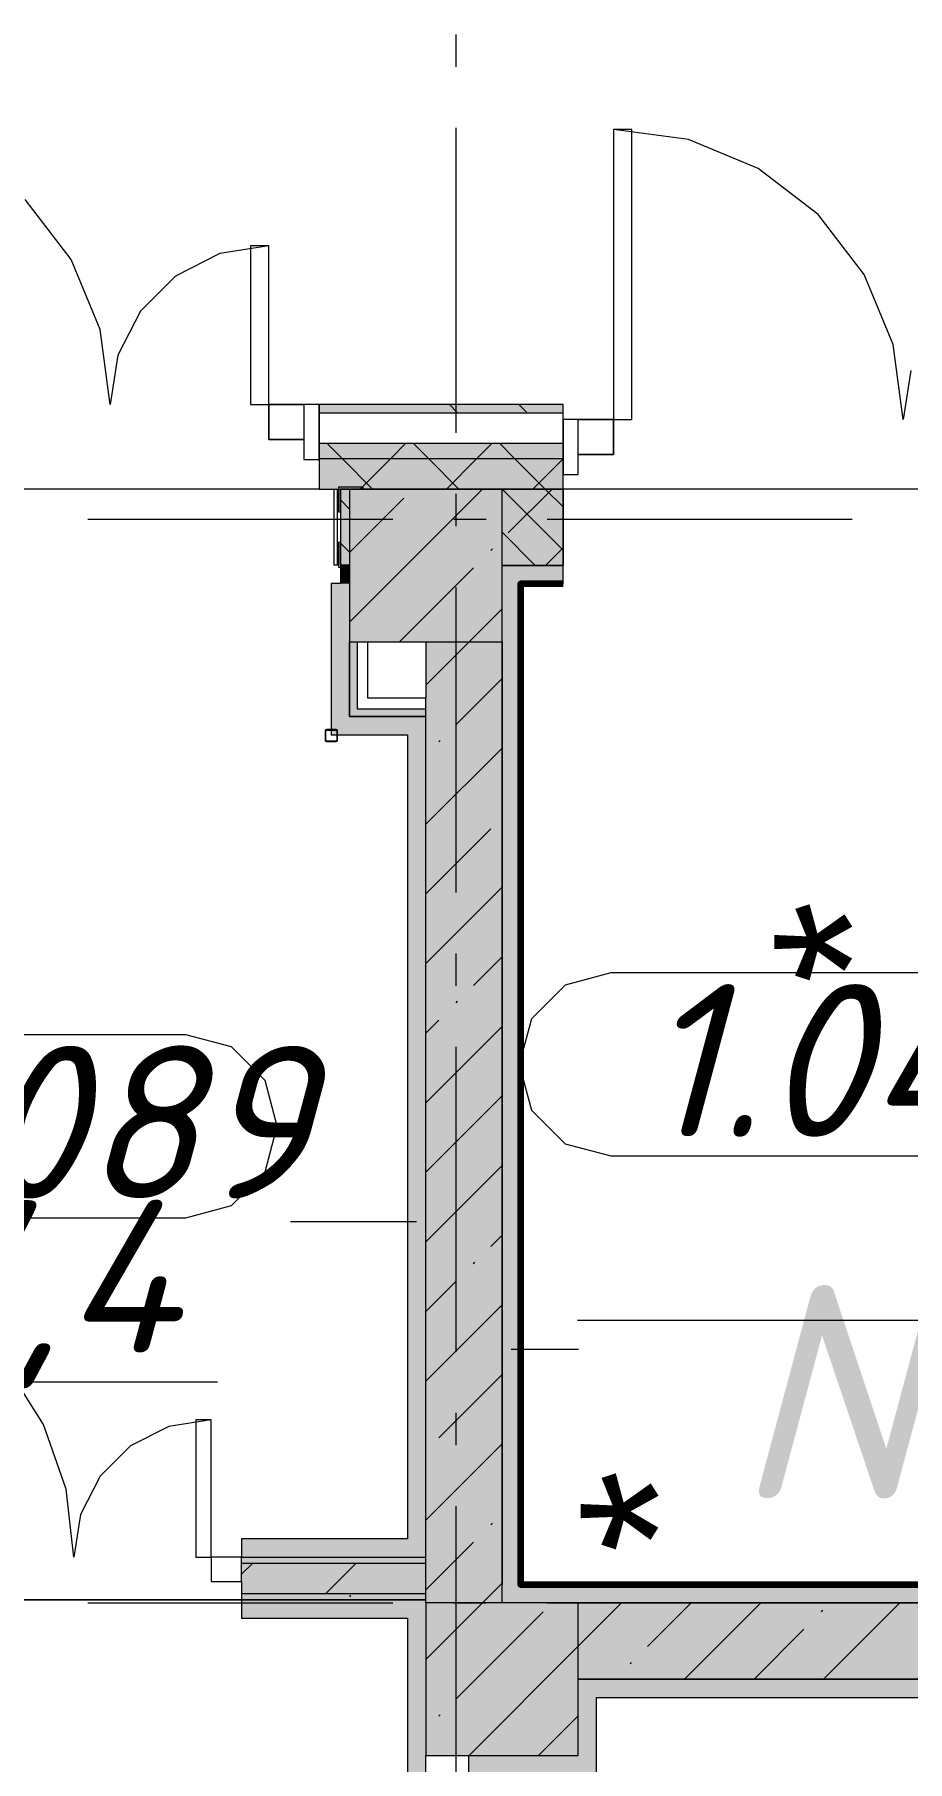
# Model space of a CAD drawing. Header units: millimetres. Extents: x -537608 to 253996, y -217170 to 186033.
# Drawn here: x -273809 to -270947, y -128570 to -122910 of the extents above; entities that cross this region are included whole.
import ezdxf

# ---------------------------------------------------------------- set-up
doc = ezdxf.new("R2010")
doc.units = ezdxf.units.MM
doc.layers.add('16) Лак 1.6м', color=160, linetype='Continuous', lineweight=90)
doc.layers.add('PDF _Геометрия', color=7, linetype='Continuous')
doc.layers.add('PDF _Текст', color=7, linetype='Continuous')
doc.layers.add('PDF _Сплошная заливка', color=7, linetype='Continuous', true_color=0xffffff)
doc.styles.add('PDF GOST-Common', font='arial.ttf')
doc.styles.add('PDF ISOCPEUR Italic', font='isocpeui.ttf')

msp = doc.modelspace()

# ---------------------------------------------------------------- hatches: boundary and pattern name
at = {"layer": 'PDF _Сплошная заливка', "transparency": 33554559}
h = msp.add_hatch(color=256, dxfattribs=at)
h.paths.add_polyline_path([(-264276.1645, -124149.6224), (-264276.1645, -124122.6244), (-268486.1663, -124122.6244), (-268486.1663, -124149.6224), (-264352.5922, -124149.6224)], flags=0)
h.paths.add_polyline_path([(-270276.1674, -124149.6224), (-269776.1673, -124149.6224), (-269776.1673, -124122.6244), (-270276.1674, -124122.6244)], flags=0)
h.paths.add_polyline_path([(-272363.6508, -124149.6224), (-272076.1667, -124149.6224), (-272076.1667, -124122.6244), (-272876.1681, -124122.6244), (-272876.1681, -124149.6224)], flags=0)
h.paths.add_polyline_path([(-275106.1685, -124149.6224), (-274676.1696, -124149.6224), (-274676.1696, -124122.6244), (-275106.1685, -124122.6244)], flags=0)
h.paths.add_polyline_path([(-276579.9974, -124149.6224), (-276396.1695, -124149.6224), (-276396.1695, -124122.6244), (-276766.1698, -124122.6244), (-276766.1698, -124149.6224)], flags=0)
h = msp.add_hatch(color=256, dxfattribs=at)
h.paths.add_polyline_path([(-264426.1641, -124299.6231), (-264426.1641, -124249.6228), (-268486.1663, -124249.6228), (-268486.1663, -124299.6231), (-264526.1645, -124299.6231)], flags=0)
h.paths.add_polyline_path([(-272363.6508, -124299.6231), (-272076.1667, -124299.6231), (-272076.1667, -124249.6228), (-272876.1681, -124249.6228), (-272876.1681, -124299.6231)], flags=0)
h.paths.add_polyline_path([(-270276.1674, -124299.6231), (-269776.1673, -124299.6231), (-269776.1673, -124249.6228), (-270276.1674, -124249.6228)], flags=0)
h.paths.add_polyline_path([(-274676.1696, -124299.6231), (-274676.1696, -124249.6228), (-275106.1685, -124249.6228), (-275106.1685, -124299.6231), (-274893.4588, -124299.6231)], flags=0)
h.paths.add_polyline_path([(-276396.1695, -124299.6231), (-276396.1695, -124249.6228), (-276766.1698, -124249.6228), (-276766.1698, -124299.6231), (-276579.9974, -124299.6231)], flags=0)
h = msp.add_hatch(color=256, dxfattribs=at)
h.paths.add_polyline_path([(-264526.1645, -124399.6235), (-264526.1645, -124299.6231), (-268486.1663, -124299.6231), (-268486.1663, -124399.6235), (-264774.2269, -124399.6235)], flags=0)
h.paths.add_polyline_path([(-270276.1674, -124399.6235), (-269776.1673, -124399.6235), (-269776.1673, -124299.6231), (-270276.1674, -124299.6231)], flags=0)
h.paths.add_polyline_path([(-272076.1667, -124399.6235), (-272076.1667, -124299.6231), (-272876.1681, -124299.6231), (-272876.1681, -124399.6235), (-272363.6508, -124399.6235)], flags=0)
h.paths.add_polyline_path([(-276766.1698, -124399.6235), (-276396.1695, -124399.6235), (-276396.1695, -124299.6231), (-276766.1698, -124299.6231)], flags=0)
h.paths.add_polyline_path([(-274893.4588, -124399.6235), (-274676.1696, -124399.6235), (-274676.1696, -124299.6231), (-275106.1685, -124299.6231), (-275106.1685, -124399.6235)], flags=0)
h = msp.add_hatch(color=256, dxfattribs=at)
h.paths.add_polyline_path([(-274950.1525, -124649.6246), (-274726.1677, -124649.6246), (-274726.1677, -124399.6235), (-275037.6528, -124399.6235), (-275037.6528, -124649.6246), (-274970.1513, -124649.6246)], flags=0)
h.paths.add_polyline_path([(-272806.1669, -124649.6246), (-272776.1677, -124649.6246), (-272776.1677, -124399.6235), (-272806.1669, -124399.9723)], flags=0)
h.paths.add_polyline_path([(-279721.154, -124649.6246), (-277026.1692, -124649.6246), (-277026.1692, -124399.6235), (-280021.1704, -124399.6235), (-280021.1704, -124649.6246), (-279953.0747, -124649.6246)], flags=0)
h.paths.add_polyline_path([(-276526.1692, -124649.6246), (-276447.6531, -124649.6246), (-276447.6531, -124399.6235), (-276526.1692, -124399.6235)], flags=0)
h.paths.add_polyline_path([(-282061.2479, -124649.6246), (-281841.1708, -124649.6246), (-281841.1708, -124399.6235), (-282916.1712, -124399.6235), (-282916.1712, -124649.6246), (-282876.1715, -124649.6246), (-282876.1715, -124399.9723), (-282376.1714, -124399.9723), (-282376.1714, -124649.6246), (-282316.1707, -124649.6246)], flags=0)
h.paths.add_polyline_path([(-286796.3468, -124649.6246), (-284736.1715, -124649.6246), (-284736.1715, -124399.6235), (-288436.1728, -124399.6235), (-288436.1728, -124649.6246), (-288276.1738, -124649.6246), (-288276.1738, -124399.9723), (-287776.1737, -124399.9723), (-287776.1737, -124649.6246), (-287542.4985, -124649.6246)], flags=0)
h.paths.add_polyline_path([(-288471.1733, -124649.6246), (-288471.1733, -124399.6235), (-288706.1727, -124399.6235), (-288706.1727, -124649.6246), (-288496.1734, -124649.6246)], flags=0)
h.paths.add_polyline_path([(-291076.1754, -124649.6246), (-291026.1752, -124649.6246), (-291026.1752, -124399.6235), (-291076.1754, -124399.6235)], flags=0)
h.paths.add_polyline_path([(-291876.1747, -124649.6246), (-291876.1747, -124399.6235), (-296576.1782, -124399.6235), (-296576.1782, -124649.6246), (-292602.1144, -124649.6246)], flags=0)
h.paths.add_polyline_path([(-297076.1761, -124649.6246), (-297076.1761, -124399.6235), (-302526.1787, -124399.6235), (-302526.1787, -124649.6246), (-299348.2668, -124649.6246)], flags=0)
h.paths.add_polyline_path([(-303026.1809, -124649.6246), (-303026.1809, -124399.6235), (-308526.1794, -124399.6235), (-308526.1794, -124649.6246), (-306094.4213, -124649.6246)], flags=0)
h.paths.add_polyline_path([(-309026.1817, -124649.6246), (-309026.1817, -124399.6235), (-314776.1856, -124399.6235), (-314776.1856, -124649.6246), (-309467.4986, -124649.6246)], flags=0)
for points in [[(-272276.1676, -124899.9701), (-272276.1676, -124399.9723), (-272776.1677, -124399.9723), (-272776.1677, -124899.9701), (-272363.6508, -124899.9701)], [(-272276.1676, -128049.9712), (-272276.1676, -124899.9701), (-272526.1687, -124899.9701), (-272526.1687, -128049.9712), (-272363.6508, -128049.9712)], [(-272026.1687, -128549.9734), (-272026.1687, -128049.9712), (-272526.1687, -128049.9712), (-272526.1687, -128549.9734), (-272363.6508, -128549.9734)], [(-265026.1651, -128299.9723), (-265026.1651, -128049.9712), (-272026.1687, -128049.9712), (-272026.1687, -128299.9723), (-265617.4963, -128299.9723)]]:
    msp.add_hatch(color=256, dxfattribs=at).paths.add_polyline_path(points)
h = msp.add_hatch(color=256, dxfattribs=at)
h.paths.add_polyline_path([(-264774.2269, -124649.969), (-264526.1645, -124649.969), (-264526.1645, -124399.9723), (-268486.1663, -124399.9723), (-268486.1663, -124649.969), (-264776.1645, -124649.969)], flags=0)
h.paths.add_polyline_path([(-269981.1674, -124649.969), (-269776.1673, -124649.969), (-269776.1673, -124399.9723), (-270276.1674, -124399.9723), (-270276.1674, -124649.969), (-270231.1663, -124649.969)], flags=0)
h.paths.add_polyline_path([(-272076.1667, -124649.969), (-272076.1667, -124399.9723), (-272276.1676, -124399.9723), (-272276.1676, -124649.969)], flags=0)
at = {"layer": 'PDF _Сплошная заливка', "true_color": 0x56bc34, "transparency": 33554559}
h = msp.add_hatch(color=85, dxfattribs=at)
h.paths.add_polyline_path([(-270231.1663, -124709.9719), (-270231.1663, -124649.969), (-270276.1674, -124649.969), (-270276.1674, -124709.9719)], flags=0)
h.paths.add_polyline_path([(-272076.1667, -124709.9719), (-272076.1667, -124649.969), (-272276.1676, -124649.969), (-272276.1676, -124709.9719), (-272216.1669, -124709.9719)], flags=0)
at = {"layer": 'PDF _Сплошная заливка', "true_color": 0xfef929, "transparency": 33554559}
for points in [[(-272586.1672, -125205.3065), (-272526.1687, -125205.3065), (-272526.1687, -125145.3079), (-272776.1677, -125145.3079), (-272776.1677, -125205.3065)], [(-265617.4963, -128359.9708), (-265026.1651, -128359.9708), (-265026.1651, -128299.9723), (-272026.1687, -128299.9723), (-272026.1687, -128359.9708), (-267304.0349, -128359.9708)], [(-272026.1687, -128609.9719), (-271966.1679, -128609.9719), (-271966.1679, -128549.9734), (-272326.1679, -128549.9734), (-272326.1679, -128609.9719)]]:
    msp.add_hatch(color=2, dxfattribs=at).paths.add_polyline_path(points)
at = {"layer": 'PDF _Сплошная заливка', "transparency": 33554559}
h = msp.add_hatch(color=256, dxfattribs=at)
h.paths.add_polyline_path([(-272526.1687, -127919.9715), (-272526.1687, -127899.9705), (-273130.1673, -127899.9705), (-273130.1673, -127919.9715)], flags=0)
h.paths.add_polyline_path([(-274950.1525, -127919.9715), (-274950.1525, -127899.9705), (-275046.1527, -127899.9705), (-275046.1527, -127919.9715), (-275041.1514, -127919.9715)], flags=0)
h.paths.add_polyline_path([(-274850.152, -127919.9715), (-274780.1681, -127919.9715), (-274780.1681, -127899.9705), (-274850.152, -127899.9705)], flags=0)
h.paths.add_polyline_path([(-276201.1527, -127919.9715), (-276196.1514, -127919.9715), (-276196.1514, -127899.9705), (-276526.1692, -127899.9705), (-276526.1692, -127919.9715)], flags=0)
h = msp.add_hatch(color=256, dxfattribs=at)
h.paths.add_polyline_path([(-273130.1673, -128019.9719), (-272526.1687, -128019.9719), (-272526.1687, -127919.9715), (-273130.1673, -127919.9715), (-273130.1673, -127979.97)], flags=0)
h.paths.add_polyline_path([(-276196.1514, -128019.9719), (-276196.1514, -127919.9715), (-276526.1692, -127919.9715), (-276526.1692, -128019.9719)], flags=0)
h.paths.add_polyline_path([(-274780.1681, -128019.9719), (-274780.1681, -127919.9715), (-275046.1527, -127919.9715), (-275046.1527, -128019.9719), (-274893.4588, -128019.9719)], flags=0)
h = msp.add_hatch(color=256, dxfattribs=at)
h.paths.add_polyline_path([(-274780.1681, -128039.9728), (-274780.1681, -128019.9719), (-275046.1527, -128019.9719), (-275046.1527, -128039.9728), (-274893.4588, -128039.9728)], flags=0)
h.paths.add_polyline_path([(-272526.1687, -128039.9728), (-272526.1687, -128019.9719), (-273130.1673, -128019.9719), (-273130.1673, -128039.9728)], flags=0)
h.paths.add_polyline_path([(-276526.1692, -128039.9728), (-276196.1514, -128039.9728), (-276196.1514, -128019.9719), (-276526.1692, -128019.9719)], flags=0)
at = {"layer": 'PDF _Сплошная заливка', "true_color": 0x56bc34, "transparency": 33554559}
msp.add_hatch(color=85, dxfattribs=at).paths.add_polyline_path([(-265026.1651, -128049.9712), (-264836.1641, -128049.9712), (-264836.1641, -127989.9726), (-272276.1676, -127989.9726), (-272276.1676, -128049.9712), (-265617.4963, -128049.9712)])
at = {"layer": 'PDF _Сплошная заливка', "true_color": 0xfef929, "transparency": 33554559}
h = msp.add_hatch(color=2, dxfattribs=at)
h.paths.add_polyline_path([(-273130.1673, -128099.9714), (-272526.1687, -128099.9714), (-272526.1687, -128039.9728), (-273130.1673, -128039.9728)], flags=0)
h.paths.add_polyline_path([(-276196.1514, -128099.9714), (-276196.1514, -128047.9733), (-276201.1527, -128047.9733), (-276201.1527, -128039.9728), (-276466.1685, -128039.9728), (-276466.1685, -128099.9714), (-276201.1527, -128099.9714)], flags=0)
h.paths.add_polyline_path([(-275041.1514, -128099.9714), (-274780.1681, -128099.9714), (-274780.1681, -128039.9728), (-275041.1514, -128041.101), (-275041.1514, -128047.9733), (-275046.1527, -128047.9733), (-275046.1527, -128099.9714)], flags=0)
h = msp.add_hatch(color=2, dxfattribs=at)
h.paths.add_polyline_path([(-272586.1672, -140259.6295), (-272526.1687, -140259.6295), (-272526.1687, -138569.6289), (-272586.1672, -138569.6289), (-272586.1672, -140199.6288)], flags=0)
h.paths.add_polyline_path([(-272586.1672, -137469.6284), (-272526.1687, -137469.6284), (-272526.1687, -135351.6268), (-272586.1672, -135351.6268), (-272586.1672, -136863.3111)], flags=0)
h.paths.add_polyline_path([(-272586.1672, -134251.6262), (-272526.1687, -134251.6262), (-272526.1687, -132199.6257), (-272586.1672, -132199.6257), (-272586.1672, -134010.3489)], flags=0)
h.paths.add_polyline_path([(-272526.1687, -131099.6273), (-272526.1687, -130154.6266), (-272586.1672, -130154.6266), (-272586.1672, -131099.6273)], flags=0)
h.paths.add_polyline_path([(-272526.1687, -129054.626), (-272526.1687, -128099.9714), (-272586.1672, -128099.9714), (-272586.1672, -129054.626)], flags=0)
h = msp.add_hatch(color=2, dxfattribs=at)
h.paths.add_polyline_path([(-272326.1679, -130439.6261), (-272326.1679, -130154.6266), (-272386.1685, -130154.6266), (-272386.1685, -130439.6261), (-272363.6508, -130439.6261)], flags=0)
h.paths.add_polyline_path([(-272363.6508, -129054.626), (-272326.1679, -129054.626), (-272326.1679, -128549.9734), (-272386.1685, -128549.9734), (-272386.1685, -129054.626)], flags=0)

# ---------------------------------------------------------------- linework, layer by layer
at = {"layer": '16) Лак 1.6м'}
msp.add_lwpolyline([(-272076.1667, -124709.9719), (-272216.1669, -124709.9719), (-272216.1669, -127989.9726), (-264836.1641, -127989.9726), (-264836.1641, -126255.9869)], dxfattribs=at)
at = {"layer": 'PDF _Геометрия', "color": 253, "lineweight": 9, "true_color": 0xaaaaaa}
for p, q in [((-272426.1683, -123015.8807), (-272426.1683, -122910.0457)), ((-272426.1683, -124215.8817), (-272426.1683, -123215.8816)), ((-272426.1683, -124521.7132), (-272426.1683, -124415.8783)), ((-272634.598, -124499.6239), (-273634.5981, -124499.6239)), ((-272328.7643, -124499.6239), (-272434.5971, -124499.6239)), ((-271128.7633, -124499.6239), (-272128.7634, -124499.6239)), ((-272426.1683, -125721.7143), (-272426.1683, -124721.7141)), ((-272426.1683, -126027.5458), (-272426.1683, -125921.7151)), ((-271919.7976, -125985.5158), (-272069.7961, -126025.7072)), ((-270719.7966, -125985.5158), (-271919.7976, -125985.5158)), ((-272069.7961, -126025.7072), (-272179.6054, -126135.5164)), ((-272179.6054, -126135.5164), (-272219.7968, -126285.5128)), ((-273313.0801, -126187.9452), (-274513.0811, -126187.9452)), ((-273163.0816, -126228.1408), (-273313.0801, -126187.9452)), ((-273053.2723, -126337.9459), (-273163.0816, -126228.1408)), ((-272426.1683, -127227.5468), (-272426.1683, -126227.5466)), ((-272219.7968, -126285.5128), (-272179.6054, -126435.5134)), ((-273013.081, -126487.9466), (-273053.2723, -126337.9459)), ((-272179.6054, -126435.5134), (-272069.7961, -126545.3228)), ((-273053.2723, -126637.9472), (-273013.081, -126487.9466)), ((-272069.7961, -126545.3228), (-271919.7976, -126585.5141)), ((-271919.7976, -126585.5141), (-270719.7966, -126585.5141)), ((-273163.0816, -126747.7565), (-273053.2723, -126637.9472)), ((-273313.0801, -126787.9479), (-273163.0816, -126747.7565)), ((-274513.0811, -126787.9479), (-273313.0801, -126787.9479)), ((-272028.8362, -127123.5504), (-270615.923, -127123.5504)), ((-274622.1197, -127325.9842), (-273209.2065, -127325.9842)), ((-272426.1683, -127533.3826), (-272426.1683, -127427.5477)), ((-272426.1683, -128733.3836), (-272426.1683, -127733.3792)), ((-273634.5981, -128049.9712), (-272634.598, -128049.9712)), ((-272434.5971, -128049.9712), (-272328.7643, -128049.9712)), ((-272128.7634, -128049.9712), (-271128.7633, -128049.9712))]:
    msp.add_line(p, q, dxfattribs=at)
at = {"layer": 'PDF _Геометрия', "lineweight": 9}
for p, q in [((-271665.2904, -123253.9932), (-271911.1686, -123221.6214)), ((-271911.1686, -123221.6214), (-271911.1686, -124171.6213)), ((-271851.1679, -123221.6214), (-271911.1686, -123221.6214)), ((-271911.1686, -123221.6214), (-271911.1686, -124171.6213)), ((-271851.1679, -124171.6213), (-271851.1679, -123221.6214)), ((-271436.1665, -123348.8997), (-271665.2904, -123253.9932)), ((-271239.4166, -123499.8735), (-271436.1665, -123348.8997)), ((-273688.4435, -123647.1227), (-273839.4173, -123450.3728)), ((-271088.4428, -123696.6234), (-271239.4166, -123499.8735)), ((-273041.1684, -123602.1217), (-273201.8563, -123627.5739)), ((-273041.1684, -123602.1217), (-273101.1669, -123602.1217)), ((-273101.1669, -123602.1217), (-273101.1669, -124122.1248)), ((-273041.1684, -124122.1248), (-273041.1684, -123602.1217)), ((-273041.1684, -124122.1248), (-273041.1684, -123602.1217)), ((-273593.5391, -123876.2445), (-273688.4435, -123647.1227)), ((-273201.8563, -123627.5739), (-273346.8169, -123701.4332)), ((-273346.8169, -123701.4332), (-273461.8579, -123816.4742)), ((-270993.5384, -123925.7452), (-271088.4428, -123696.6234)), ((-273461.8579, -123816.4742), (-273535.7172, -123961.4326)), ((-273561.1673, -124122.1248), (-273593.5391, -123876.2445)), ((-270961.1665, -124171.6213), (-270993.5384, -123925.7452)), ((-273535.7172, -123961.4326), (-273561.1673, -124122.1248)), ((-270935.7164, -124010.9334), (-270961.1665, -124171.6213)), ((-273101.1669, -124122.1248), (-273041.1684, -124122.1248)), ((-273041.1684, -124122.1248), (-273041.1684, -124237.1227)), ((-273041.1684, -124237.1227), (-273041.1684, -124122.1248)), ((-273041.1684, -124122.1248), (-272926.1683, -124122.1248)), ((-272926.1683, -124122.1248), (-273041.1684, -124122.1248)), ((-272876.1681, -124122.6244), (-272926.1683, -124122.6244)), ((-272926.1683, -124122.6244), (-272926.1683, -124302.6242)), ((-272076.1667, -124122.6244), (-272876.1681, -124122.6244)), ((-272876.1681, -124122.6244), (-272876.1681, -124149.6224)), ((-272876.1681, -124302.6242), (-272876.1681, -124122.6244)), ((-272876.1681, -124149.6224), (-272876.1681, -124249.6228)), ((-272876.1681, -124149.6224), (-272076.1667, -124149.6224)), ((-272076.1667, -124149.6224), (-272076.1667, -124122.6244)), ((-272076.1667, -124249.6228), (-272076.1667, -124149.6224)), ((-272026.1687, -124172.1251), (-272076.1667, -124172.1251)), ((-272076.1667, -124172.1251), (-272076.1667, -124352.125)), ((-271911.1686, -124171.6213), (-272026.1687, -124171.6213)), ((-272026.1687, -124171.6213), (-271911.1686, -124171.6213)), ((-272026.1687, -124352.125), (-272026.1687, -124172.1251)), ((-271911.1686, -124171.6213), (-271911.1686, -124286.6235)), ((-271911.1686, -124286.6235), (-271911.1686, -124171.6213)), ((-271911.1686, -124171.6213), (-271851.1679, -124171.6213)), ((-273041.1684, -124237.1227), (-272926.1683, -124237.1227)), ((-272926.1683, -124237.1227), (-273041.1684, -124237.1227)), ((-272876.1681, -124251.7327), (-272874.0582, -124249.6228)), ((-272876.1681, -124249.6228), (-272876.1681, -124299.6231)), ((-272876.1681, -124249.6228), (-272076.1667, -124249.6228)), ((-272800.6166, -124299.6231), (-272850.6147, -124249.6228)), ((-272641.2161, -124299.6231), (-272591.2159, -124249.6228)), ((-272517.7722, -124299.6231), (-272567.7724, -124249.6228)), ((-272358.3717, -124299.6231), (-272308.3715, -124249.6228)), ((-272234.9299, -124299.6231), (-272284.9301, -124249.6228)), ((-272076.1667, -124299.6231), (-272076.1667, -124249.6228)), ((-271911.1686, -124286.6235), (-272026.1687, -124286.6235)), ((-272026.1687, -124286.6235), (-271911.1686, -124286.6235)), ((-272926.1683, -124302.6242), (-272876.1681, -124302.6242)), ((-272876.1681, -124299.6231), (-272876.1681, -124399.6235)), ((-272876.1681, -124299.6231), (-272076.1667, -124299.6231)), ((-272700.6162, -124399.6235), (-272800.6166, -124299.6231)), ((-272741.2144, -124399.6235), (-272641.2161, -124299.6231)), ((-272417.7717, -124399.6235), (-272517.7722, -124299.6231)), ((-272458.3722, -124399.6235), (-272358.3717, -124299.6231)), ((-272134.9295, -124399.6235), (-272234.9299, -124299.6231)), ((-272175.5299, -124399.6235), (-272076.1667, -124300.2603)), ((-272076.1667, -124399.6235), (-272076.1667, -124299.6231)), ((-272876.1681, -124399.6235), (-272076.1667, -124399.6235)), ((-272826.1679, -124649.6246), (-272826.1679, -124399.6235)), ((-272776.1677, -124399.6235), (-272806.1669, -124399.6235)), ((-272806.1669, -124399.6235), (-272806.1669, -124649.6246)), ((-272776.1677, -124836.0145), (-272340.1232, -124399.9723)), ((-272276.1676, -124399.9723), (-272776.1677, -124399.9723)), ((-272776.1677, -124399.9723), (-272776.1677, -124899.9701)), ((-272276.1676, -124899.9701), (-272276.1676, -124399.9723)), ((-272076.1667, -124399.9723), (-272276.1676, -124399.9723)), ((-272276.1676, -124399.9723), (-272076.1667, -124399.9723)), ((-272076.1667, -124599.8052), (-272276.004, -124399.9723)), ((-272255.7813, -124543.7251), (-272112.0263, -124399.9723)), ((-272076.1667, -124458.3862), (-272134.5829, -124399.9723)), ((-272076.1667, -124352.125), (-272026.1687, -124352.125)), ((-272076.1667, -124649.969), (-272076.1667, -124399.9723)), ((-272076.1667, -124399.9723), (-272076.1667, -124649.969)), ((-272776.1677, -124465.491), (-272806.1669, -124435.4917)), ((-272776.1677, -124607.9176), (-272597.9289, -124429.6744)), ((-272167.4261, -124649.969), (-272276.1676, -124541.2276)), ((-272776.1677, -124606.9143), (-272806.1669, -124576.915)), ((-272312.8044, -124600.7482), (-272308.0636, -124596.0074)), ((-272133.9262, -124649.969), (-272076.1667, -124592.2096)), ((-272812.1673, -124649.6246), (-272826.1679, -124649.6246)), ((-272806.1669, -124649.6246), (-272776.1677, -124649.6246)), ((-272776.1677, -124649.6246), (-272806.1669, -124649.6246)), ((-272806.1669, -124649.6246), (-272806.1669, -124709.6231)), ((-272612.0264, -124899.9701), (-272369.8297, -124657.7757)), ((-272076.1667, -124649.969), (-272276.1676, -124649.969)), ((-272276.1676, -124649.969), (-272076.1667, -124649.969)), ((-272076.1667, -124649.969), (-272276.1676, -124649.969)), ((-272076.1667, -124709.9719), (-272076.1667, -124649.969)), ((-272806.1669, -124709.6231), (-272836.1683, -124709.6231)), ((-272836.1683, -124709.6231), (-272836.1683, -125205.3065)), ((-272216.1669, -127989.9726), (-272216.1669, -124709.9719)), ((-272216.1669, -124709.9719), (-272076.1667, -124709.9719)), ((-272383.9273, -124899.9701), (-272276.1676, -124792.2104)), ((-272776.1677, -125085.3051), (-272776.1677, -124899.9701)), ((-272776.1677, -124899.9701), (-272776.1677, -125145.3079)), ((-272776.1677, -124899.9701), (-272276.1676, -124899.9701)), ((-272751.1676, -124899.9701), (-272751.1676, -125085.3051)), ((-272716.167, -125085.3051), (-272716.167, -124899.9701)), ((-272526.1687, -125042.2116), (-272383.9273, -124899.9701)), ((-272526.1687, -124899.9701), (-272526.1687, -125085.3051)), ((-272276.1676, -127989.9726), (-272276.1676, -124899.9701)), ((-272276.1676, -124899.9701), (-272276.1676, -127989.9726)), ((-272426.8551, -125170.997), (-272276.1676, -125020.3117)), ((-272776.1677, -125120.3078), (-272776.1677, -125085.3051)), ((-272776.1677, -125145.3079), (-272776.1677, -125120.3078)), ((-272751.1676, -125085.3051), (-272751.1676, -125120.3078)), ((-272751.1676, -125120.3078), (-272526.1687, -125120.3078)), ((-272526.1687, -125085.3051), (-272716.167, -125085.3051)), ((-272526.1687, -125120.3078), (-272526.1687, -125085.3051)), ((-272526.1687, -125145.3079), (-272526.1687, -125120.3078)), ((-272854.996, -125188.7116), (-272856.1671, -125191.5405)), ((-272856.1671, -125191.5405), (-272856.1671, -125223.5377)), ((-272852.167, -125187.5403), (-272854.996, -125188.7116)), ((-272854.167, -125191.5405), (-272853.5815, -125190.1239)), ((-272854.167, -125223.5377), (-272854.167, -125191.5405)), ((-272853.5815, -125190.1239), (-272852.167, -125189.5383)), ((-272820.1676, -125187.5403), (-272852.167, -125187.5403)), ((-272852.167, -125189.5383), (-272820.1676, -125189.5383)), ((-272817.3386, -125188.7116), (-272820.1676, -125187.5403)), ((-272820.1676, -125189.5383), (-272818.7531, -125190.1239)), ((-272818.7531, -125190.1239), (-272818.1675, -125191.5405)), ((-272818.1675, -125191.5405), (-272818.1675, -125223.5377)), ((-272816.1674, -125191.5405), (-272817.3386, -125188.7116)), ((-272816.1674, -125223.5377), (-272816.1674, -125191.5405)), ((-272526.1687, -125145.3079), (-272776.1677, -125145.3079)), ((-272776.1677, -125145.3079), (-272526.1687, -125145.3079)), ((-272526.1687, -125205.3065), (-272526.1687, -125145.3079)), ((-272856.1671, -125223.5377), (-272854.996, -125226.3667)), ((-272854.996, -125226.3667), (-272852.167, -125227.5379)), ((-272853.5815, -125224.9544), (-272854.167, -125223.5377)), ((-272852.167, -125225.5399), (-272853.5815, -125224.9544)), ((-272820.1676, -125225.5399), (-272852.167, -125225.5399)), ((-272852.167, -125227.5379), (-272820.1676, -125227.5379)), ((-272836.1683, -125205.3065), (-272776.1677, -125205.3065)), ((-272818.7531, -125224.9544), (-272820.1676, -125225.5399)), ((-272820.1676, -125227.5379), (-272817.3386, -125226.3667)), ((-272818.1675, -125223.5377), (-272818.7531, -125224.9544)), ((-272817.3386, -125226.3667), (-272816.1674, -125223.5377)), ((-272776.1677, -125205.3065), (-272586.1672, -125205.3065)), ((-272586.1672, -125205.3065), (-272586.1672, -127839.9719)), ((-272526.1687, -127899.9705), (-272526.1687, -125205.3065)), ((-272526.1687, -127899.9705), (-272526.1687, -125205.3065)), ((-272526.1687, -125498.4097), (-272276.1676, -125248.4087)), ((-272483.8782, -125228.0202), (-272479.1374, -125223.2794)), ((-272526.1687, -125726.5067), (-272312.8044, -125513.1446)), ((-272526.1687, -125954.608), (-272276.1676, -125704.6069)), ((-272369.8297, -126026.366), (-272276.1676, -125932.7038)), ((-272426.8551, -126083.3891), (-272422.1121, -126078.6483)), ((-272526.1687, -126182.7049), (-272483.8782, -126140.4166)), ((-272526.1687, -126410.8019), (-272276.1676, -126160.8051)), ((-272526.1687, -126638.9031), (-272276.1676, -126388.902)), ((-272526.1687, -126867), (-272276.1676, -126616.9989)), ((-272556.168, -126801.5244), (-272970.136, -126801.5244)), ((-272312.8044, -126881.7349), (-272276.1676, -126845.1002)), ((-272369.8297, -126938.7623), (-272365.0889, -126934.0173)), ((-272526.1687, -127095.097), (-272426.8551, -126995.7855)), ((-272526.1687, -127323.1982), (-272276.1676, -127073.1971)), ((-272246.1683, -127218.246), (-272025.2752, -127218.246)), ((-273779.1992, -127466.0899), (-273898.3372, -127276.4835)), ((-272483.8782, -127509.0068), (-272276.1676, -127301.2941)), ((-273230.1677, -127449.9728), (-273369.2249, -127471.9976)), ((-273230.1677, -127449.9728), (-273280.1679, -127449.9728)), ((-273280.1679, -127449.9728), (-273280.1679, -127899.9705)), ((-273230.1677, -127899.9705), (-273230.1677, -127449.9728)), ((-273705.2409, -127677.4497), (-273779.1992, -127466.0899)), ((-273369.2249, -127471.9976), (-273494.6711, -127535.9145)), ((-273494.6711, -127535.9145), (-273594.2259, -127635.4671)), ((-272526.1687, -127779.3965), (-272276.1676, -127529.3954)), ((-273680.1675, -127899.9705), (-273705.2409, -127677.4497)), ((-273594.2259, -127635.4671), (-273658.1428, -127760.9155)), ((-273658.1428, -127760.9155), (-273680.1675, -127899.9705)), ((-272312.8044, -127794.1313), (-272308.0636, -127789.3904)), ((-272586.1672, -127839.9719), (-273130.1673, -127839.9719)), ((-273130.1673, -127839.9719), (-273130.1673, -127899.9705)), ((-272526.1687, -128007.4934), (-272369.8297, -127851.1544)), ((-273280.1679, -127899.9705), (-273230.1677, -127899.9705)), ((-273230.1677, -127899.9705), (-273230.1677, -127979.97)), ((-273130.1673, -127899.9705), (-273230.1677, -127899.9705)), ((-273230.1677, -127899.9705), (-273230.1677, -127979.97)), ((-273130.1673, -127899.9705), (-273230.1677, -127899.9705)), ((-273130.1673, -127899.9705), (-272586.1672, -127899.9705)), ((-273130.1673, -127979.97), (-273130.1673, -127899.9705)), ((-273130.1673, -127979.97), (-273130.1673, -127899.9705)), ((-273130.1673, -127899.9705), (-272586.1672, -127899.9705)), ((-272586.1672, -127899.9705), (-272526.1687, -127899.9705)), ((-272586.1672, -127899.9705), (-272526.1687, -127899.9705)), ((-272526.1687, -127919.9715), (-272526.1687, -127899.9705)), ((-273130.1673, -127956.4167), (-273093.7242, -127919.9715)), ((-273130.1673, -127919.9715), (-272526.1687, -127919.9715)), ((-272854.3135, -128019.9719), (-272754.313, -127919.9715)), ((-272526.1687, -128019.9719), (-272526.1687, -127919.9715)), ((-273230.1677, -127979.97), (-273130.1673, -127979.97)), ((-273230.1677, -127979.97), (-273130.1673, -127979.97)), ((-273130.1673, -127979.97), (-273130.1673, -128019.9719)), ((-273130.1673, -128019.9719), (-273130.1673, -128039.9728)), ((-273130.1673, -128019.9719), (-272526.1687, -128019.9719)), ((-272526.1687, -128039.9728), (-272526.1687, -128019.9719)), ((-272340.5474, -128049.9712), (-272276.1676, -127985.5935)), ((-272276.1676, -128049.9712), (-272276.1676, -127989.9726)), ((-264836.1641, -127989.9726), (-272216.1669, -127989.9726)), ((-273130.1673, -128039.9728), (-272526.1687, -128039.9728)), ((-272526.1687, -128039.9728), (-273130.1673, -128039.9728)), ((-273130.1673, -128039.9728), (-273130.1673, -128099.9714)), ((-272526.1687, -128049.9712), (-272526.1687, -128039.9728)), ((-272526.1687, -128235.5903), (-272340.5474, -128049.9712)), ((-272026.1687, -128049.9712), (-272526.1687, -128049.9712)), ((-272526.1687, -128049.9712), (-272526.1687, -128549.9734)), ((-272426.8551, -128364.3758), (-272141.7306, -128079.2557)), ((-272026.1687, -128191.7906), (-271884.3514, -128049.9712)), ((-265026.1651, -128049.9712), (-272026.1687, -128049.9712)), ((-272026.1687, -128049.9712), (-265026.1651, -128049.9712)), ((-272026.1687, -128549.9734), (-272026.1687, -128049.9712)), ((-271799.5831, -128193.302), (-271656.2522, -128049.9712)), ((-271678.1543, -128299.9723), (-271428.1532, -128049.9712)), ((-271229.3364, -128079.2557), (-271224.5956, -128074.5105)), ((-271221.9561, -128299.9723), (-270971.9571, -128049.9712)), ((-273130.1673, -128099.9714), (-272586.1672, -128099.9714)), ((-272586.1672, -128099.9714), (-272586.1672, -129054.626)), ((-271450.0552, -128299.9723), (-271286.3617, -128136.2789)), ((-272384.3514, -128549.9734), (-272026.1687, -128191.7906)), ((-271856.6084, -128250.3295), (-271851.8654, -128245.5843)), ((-272026.1687, -128299.9723), (-265026.1651, -128299.9723)), ((-265026.1651, -128299.9723), (-272026.1687, -128299.9723)), ((-271966.1679, -128549.9734), (-271966.1679, -128359.9708)), ((-271966.1679, -128359.9708), (-265086.1637, -128359.9708)), ((-272483.8782, -128421.4033), (-272479.1374, -128416.6581)), ((-272156.2523, -128549.9734), (-272026.1687, -128419.8875)), ((-272526.1687, -128549.9734), (-272026.1687, -128549.9734)), ((-272526.1687, -128609.9719), (-272526.1687, -128549.9734)), ((-272386.1685, -128549.9734), (-272386.1685, -128609.9719)), ((-271966.1679, -128609.9719), (-271966.1679, -128549.9734))]:
    msp.add_line(p, q, dxfattribs=at)
at = {"layer": 'PDF _Геометрия', "color": 8, "lineweight": 9, "true_color": 0x787878}
for p, q in [((-272421.7848, -124149.6224), (-272448.785, -124122.6244)), ((-272193.6857, -124149.6224), (-272220.6859, -124122.6244)), ((-272771.4915, -128030.7281), (-272774.8436, -128024.9194))]:
    msp.add_line(p, q, dxfattribs=at)
at = {"layer": 'PDF _Геометрия', "color": 9, "lineweight": 9, "true_color": 0xc0c0c0}
for p, q in [((-272876.1681, -124399.6235), (-274676.1696, -124399.6235)), ((-272816.1674, -124649.6246), (-272816.1674, -124399.6235)), ((-270276.1674, -124399.6235), (-272076.1667, -124399.6235)), ((-273130.1673, -128039.9728), (-274780.1681, -128039.9728)), ((-274780.1681, -128039.9728), (-273130.1673, -128039.9728))]:
    msp.add_line(p, q, dxfattribs=at)
at = {"layer": 'PDF _Геометрия', "color": 253, "lineweight": 20, "true_color": 0xaaaaaa}
for p, q in [((-272731.1687, -124393.6253), (-272812.1673, -124393.6253)), ((-272812.1673, -124393.6253), (-272812.1673, -124474.6238)), ((-272806.1669, -124474.6238), (-272806.1669, -124399.6235)), ((-272806.1669, -124399.6235), (-272731.1687, -124399.6235)), ((-272731.1687, -124399.6235), (-272731.1687, -124393.6253)), ((-272812.1673, -124474.6238), (-272806.1669, -124474.6238)), ((-272806.1669, -124574.6243), (-272812.1673, -124574.6243)), ((-272812.1673, -124574.6243), (-272812.1673, -124655.6227)), ((-272806.1669, -124649.6246), (-272806.1669, -124574.6243)), ((-272812.1673, -124655.6227), (-272776.1677, -124655.6227)), ((-272776.1677, -124649.6246), (-272806.1669, -124649.6246))]:
    msp.add_line(p, q, dxfattribs=at)
at = {"layer": 'PDF _Сплошная заливка', "lineweight": 35, "transparency": 33554559}
msp.add_solid([(-272076.1667, -124649.969), (-272076.1667, -124399.9723), (-272276.1676, -124649.969), (-272276.1676, -124399.9723)], dxfattribs=at)
at = {"layer": 'PDF _Сплошная заливка', "color": 2, "lineweight": 35, "true_color": 0xfef929, "transparency": 33554559}
for points in [[(-272776.1677, -124709.6231), (-272776.1677, -124649.6246), (-272806.1669, -124709.6231), (-272806.1669, -124649.6246)], [(-272776.1677, -125205.3065), (-272776.1677, -124709.6231), (-272836.1683, -125205.3065), (-272836.1683, -124709.6231)], [(-272526.1687, -127899.9705), (-272526.1687, -125205.3065), (-272586.1672, -127899.9705), (-272586.1672, -125205.3065)], [(-272586.1672, -127899.9705), (-272586.1672, -127839.9719), (-273130.1673, -127899.9705), (-273130.1673, -127839.9719)], [(-271966.1679, -128549.9734), (-271966.1679, -128359.9708), (-272026.1687, -128549.9734), (-272026.1687, -128359.9708)]]:
    msp.add_solid(points, dxfattribs=at)
at = {"layer": 'PDF _Сплошная заливка', "color": 85, "lineweight": 35, "true_color": 0x56bc34, "transparency": 33554559}
msp.add_solid([(-272216.1669, -127989.9726), (-272216.1669, -124709.9719), (-272276.1676, -127989.9726), (-272276.1676, -124709.9719)], dxfattribs=at)
at = {"layer": 'PDF _Сплошная заливка', "color": 75, "lineweight": 35, "true_color": 0x77b143, "transparency": 33554559}
for points in [[(-272751.1676, -125120.3078), (-272751.1676, -124899.9701), (-272776.1677, -125120.3078), (-272776.1677, -124899.9701)], [(-272526.1687, -125145.3079), (-272526.1687, -125120.3078), (-272776.1677, -125145.3079), (-272776.1677, -125120.3078)]]:
    msp.add_solid(points, dxfattribs=at)

# ---------------------------------------------------------------- texts
at = {"layer": 'PDF _Текст', "char_height": 500, "attachment_point": 4, "rotation": 90, "style": 'PDF GOST-Common'}
for insert in [(-271133.095, -126021.1515), (-271768.3114, -127886.2433)]:
    msp.add_mtext('*', dxfattribs=dict(at, insert=insert))
at = {"layer": 'PDF _Текст', "attachment_point": 4, "style": 'PDF ISOCPEUR Italic'}
for s, insert, char_height in [('1.045', (-271821.1299, -126272.2269), 500), ('1.089', (-274394.4146, -126474.6606), 500), ('7,4', (-274235.4124, -127038.6099), 500), ('№3', (-271518.3114, -127360.7999), 700)]:
    msp.add_mtext(s, dxfattribs=dict(at, insert=insert, char_height=char_height))

doc.saveas('drawing.dxf')
